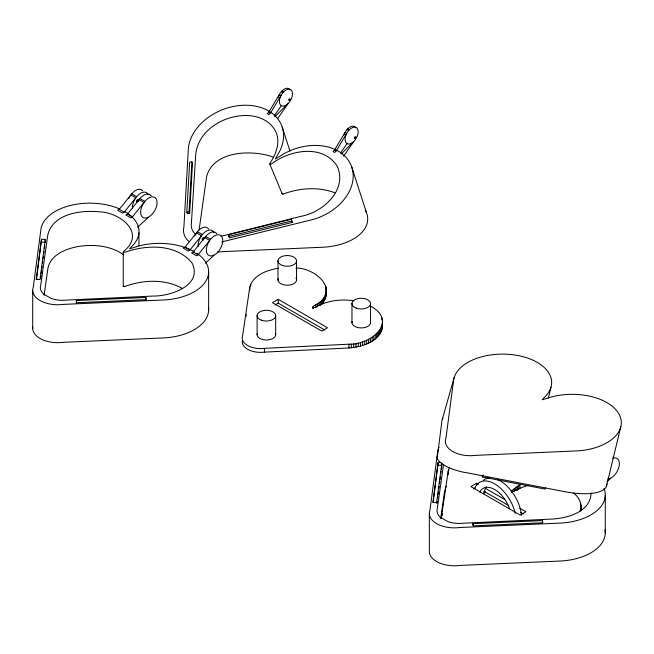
<?xml version="1.0" encoding="UTF-8"?>
<svg xmlns="http://www.w3.org/2000/svg" width="654" height="654" viewBox="0 0 654 654"><rect width="100%" height="100%" fill="white"/><g stroke="black" fill="none" stroke-linecap="round" stroke-linejoin="round"><path stroke-width="0.98" d="M123.246 252.003L123.492 251.52C146.758 232.963 119.772 212.395 99.58 211.847C80.941 209.909 52.868 213.523 47.767 235.113L40.695 285.348A20.993 12.115 0 0 0 43.671 294.128L51.086 298.404A20.985 12.115 0 0 0 66.283 300.121L153.306 296.041C169.934 296.352 203.092 285.618 192.137 263.186C176.441 243.566 146.455 244.514 124.8 252.346L123.246 252.003L123.246 286.141A0.85 0.49 0 0 0 124.129 286.624A1.676 0.965 0 0 0 124.8 286.477M242.299 340.848A18.328 10.578 0 0 0 264.429 352.13L348.942 347.985C362.406 346.972 382.386 340.996 382.435 324.58M573.574 493.075C579.199 497.146 582.959 504.921 579.73 511.616M295.927 268.083C313.945 267.502 340.186 288.921 317.484 303.906C310.421 306.8 312.571 309.759 317.787 306.047C328.709 300.325 341.535 299.041 353.626 300.717M321.555 300.456L321.555 304.249C325.422 300.521 326.935 295.028 326.321 289.771M186.823 212.166L189.66 162.167L191.916 161.881L192.48 163.337L189.635 213.343L187.387 213.629L186.823 212.166L189.071 211.888L189.635 213.343M189.071 211.888L191.916 161.881M191.442 222.507L195.685 155.333C197.524 129.68 225.892 113.698 249.705 115.676C259.712 116.559 270.077 121.227 275.097 130.334C281.057 141.051 276.364 153.78 270.028 163.148L269.8 164.064L282.119 193.682M41.48 239.258L36.183 279.372L40 279.536L45.298 239.429L41.48 239.258L36.583 279.209M40.532 278.367L40.924 275.359M41.194 273.356L41.586 270.347M41.856 268.344L42.118 266.333M42.518 263.333L42.78 261.322M43.18 258.314L43.442 256.311M43.843 253.302L44.104 251.299M44.505 248.291L44.766 246.28M440.984 462.501L438.123 462.37L432.825 502.485L436.635 502.656L441.802 463.547M433.218 502.321L438.123 462.37M436.905 503.49L437.166 501.487M437.567 498.479L437.828 496.476M438.098 494.465L438.491 491.456M438.891 488.448L439.153 486.445M439.553 483.437L439.815 481.434M440.085 479.423L440.477 476.414M440.878 473.406L441.139 471.403M441.409 469.4L441.802 466.392M44.088 295.371L47.767 269.244C49.851 254.872 65.956 248.733 78.505 246.427C93.808 244.114 110.755 245.659 123.671 254.823M443.559 464.258L437.33 508.469A20.993 12.115 0 0 0 440.305 517.249L447.72 521.524A20.985 12.115 0 0 0 462.926 523.241L549.94 519.153C565.955 518.687 590.488 512.63 591.077 493.042M440.731 518.483L444.409 492.364L446.126 486.298M278.391 268.271C267.151 270.094 253.36 274.868 249.812 286.959L242.609 335.747A18.328 10.578 0 0 0 264.429 348.337L348.942 344.192C370.213 345.549 399.234 321.376 370.368 306.023M245.994 316.642L246.288 314.648M441.172 518.679L448.227 470.88L449.135 468.15M442.202 515.499L442.496 513.513M548.354 398.073L550.97 387.258M606.503 486.061L620.793 426.768M545.55 487.712L545.174 489.11L482.439 476.97L482.995 474.869M442.292 419.435L454.129 377.685M268.859 112.096L279.356 94.552L280.999 95.5L270.503 113.044L268.966 114.581L267.322 113.633L268.859 112.096L270.503 113.044M334.554 150.019L345.042 132.484L346.685 133.432L336.197 150.968L334.652 152.505L333.009 151.556L334.554 150.019L336.197 150.968M274.247 115.889L281.621 105.294M277.876 118.3L288.185 103.479A9.287 5.363 -60 0 0 292.109 91.486A9.287 5.363 -60 0 0 283.689 91.813L282.046 90.865L281.294 91.683A9.287 5.363 -60 0 0 278.432 96.661M340.505 153.003L347.315 143.218M343.571 156.232L353.879 141.403A9.287 5.363 -60 0 0 357.803 129.41A9.287 5.363 -60 0 0 349.383 129.737L347.74 128.789L346.988 129.606A9.287 5.363 -60 0 0 343.947 135.125M519.971 488.17L519.971 484.377C499.337 499.779 520.461 486.723 528.35 485.513M142.637 190.747A11.617 6.703 -60 0 0 131.748 193.805L119.281 209.313L117.638 210.261L122.568 213.106L124.203 212.158L136.67 196.65A11.617 6.703 -60 0 1 148.262 194.778M150.559 195.162A11.617 6.703 -60 0 0 139.956 198.546L127.489 214.054L125.846 215.002L130.775 217.839L132.419 216.891L144.886 201.391A11.617 6.703 -60 0 1 156.797 200.459A11.617 6.703 -60 0 1 148.842 216.899L137.479 227.33M208.593 229.031A11.617 6.703 -60 0 0 197.443 231.729L184.976 247.237L183.333 248.185L188.254 251.03L189.897 250.081L202.364 234.573A11.617 6.703 -60 0 1 213.956 232.701M216.801 233.772A11.617 6.703 -60 0 0 205.65 236.47L193.183 251.978L191.54 252.926L196.47 255.771L198.113 254.823L210.58 239.315A11.617 6.703 -60 0 1 222.491 238.391A11.617 6.703 -60 0 1 214.537 254.823L205.34 263.227M288.185 103.479L287.392 104.199A9.287 5.363 -60 0 1 279.765 103.806A9.287 5.363 -60 0 1 282.937 92.631L283.689 91.813M353.879 141.403L353.086 142.131A9.287 5.363 -60 0 1 345.459 141.73A9.287 5.363 -60 0 1 348.631 130.555L349.383 129.737M274.844 116.772L287.392 104.199M341.233 154.001L353.086 142.131M607.043 481.606L611.171 477.935A11.617 6.703 -60 0 0 619.346 464.626A11.617 6.703 -60 0 0 612.708 458.258M278.236 299.336L272.489 302.655L321.752 331.104L327.507 327.785L278.236 299.336L278.236 303.129L324.866 330.057M274.95 305.026L278.236 303.129M478.409 484.279L476.652 483.265L470.905 486.584L520.175 515.025L525.922 511.706L519.758 508.15M473.365 488.955L475.008 488.007M124.8 286.485C143.259 279.724 165.086 278.678 182.621 288.586M221.003 236.298L301.216 216.261C322.929 212.395 347.961 189.693 337.162 166.165C322.765 143.692 289.534 149.962 271.287 164.072L269.816 164.113M228.614 234.704L291.357 219.278L291.913 220.741L292.166 222.458L229.431 237.876L228.614 234.704L229.178 236.159M228.867 236.421L291.61 221.003L292.166 222.458M221.641 241.955L309.113 220.455A49.124 36.354 -21.1 0 0 350.871 187.96A49.124 36.354 -21.1 0 0 336.401 150.142M76.355 300.529L145.834 297.472L146.12 299.671L76.649 302.728L76.355 300.529L76.355 303.374M472.997 523.641L542.468 520.584L542.763 522.783L473.283 525.849L472.997 523.641L472.997 525.538M41.48 242.103L45.298 242.274L45.298 239.429M438.123 465.215L441.941 465.386M272.971 156.993C252.092 149.504 213.425 150.453 206.615 176.662L199.544 226.897A20.936 12.083 0 0 0 199.241 229.946M335.036 192.832C318.547 186.545 300.006 187.878 283.648 193.895A1.676 0.965 0 0 1 282.969 194.017A0.85 0.49 0 0 1 282.054 193.502A1.782 1.03 0 0 1 282.217 193.216M281.294 91.683L282.937 92.631M346.988 129.606L348.631 130.555M282.087 193.502L282.969 194.009M131.748 193.805L136.67 196.65M139.956 198.546L144.886 201.391M197.443 231.729L202.364 234.573M205.65 236.47L210.58 239.315M119.281 209.313L124.203 212.158M127.489 214.054L132.419 216.891M184.976 247.237L189.897 250.081M193.183 251.978L198.113 254.823M485.448 488.342L504.806 499.517M484.565 491.628L508.321 505.346M520.641 512.45L523.282 513.979M124.121 286.599L123.246 286.092A1.782 1.03 0 0 1 123.279 285.953M351.566 166.5L366.395 212.452M282.234 127.146L289.935 151M482.194 476.096L482.439 476.97M291.357 219.278L291.61 221.003M326.321 293.564L326.019 286.992M605.269 495.38L605.269 533.312M580.924 506.106L580.924 509.899L580.621 503.327M580.85 504.708L580.85 510.341M580.629 508.886L580.629 510.782M542.468 520.584L542.468 522.481M518.745 485.579L518.745 489.372M517.379 486.731L517.379 490.525M515.9 487.827L515.9 490.672M514.306 488.873L514.306 491.718M511.82 490.418L511.82 492.315M511.624 490.631L511.624 492.527M476.652 483.265L476.652 485.162M448.611 469.507L448.611 471.403M448.227 470.88L448.227 474.673M429.343 513.88L429.343 551.812A24.999 14.437 0 0 0 459.778 565.44L558.312 561.107A49.124 28.359 0 0 0 604.999 529.748M382.435 320.787L382.435 327.368M382.206 324.956L382.206 328.749M381.822 318.024L381.822 319.92M381.83 326.338L381.83 330.131M381.307 327.695L381.307 331.488M380.636 329.036L380.636 332.829M379.819 330.344L379.819 334.137M378.862 331.619L378.862 335.412M377.775 332.861L377.775 336.655M376.549 334.063L376.549 337.856M375.192 335.216L375.192 339.009M373.712 336.32L373.712 340.113M372.118 337.366L372.118 341.159M370.54 303.44L370.54 322.741M370.417 338.347L370.417 342.14M368.603 339.271L368.603 343.064M366.698 340.129L366.698 343.922M364.703 340.914L364.703 344.699M362.627 341.617L362.627 345.41M360.485 342.255L360.485 346.048M358.269 342.81L358.269 346.604M355.997 343.276L355.997 347.07M353.683 343.669L353.683 347.462M351.966 303.44L351.966 322.741M351.329 343.971L351.329 347.764M348.942 344.192L348.942 347.985M326.248 288.381L326.24 294.962M326.011 292.551L326.011 296.344M325.643 285.618L325.643 287.515M325.635 293.932L325.635 297.717M325.103 295.289L325.103 299.082M324.433 296.622L324.433 300.415M323.607 297.938L323.607 301.731M322.651 299.213L322.651 303.006M320.321 301.649L320.321 305.443M318.964 302.802L318.964 305.647M317.484 303.906L317.484 306.751M315.89 304.952L315.89 307.789M313.405 306.497L313.405 308.394M313.209 306.71L313.209 308.606M313.037 306.93L313.037 308.827M296.556 260.717L296.556 280.018M277.983 260.717L277.983 280.018M275.677 315.49L275.677 334.791M264.437 348.353L264.437 352.146M257.112 315.49L257.112 334.791M250.719 284.228L250.719 286.125M249.812 286.959L249.812 289.804M208.634 272.268L208.634 310.192M145.834 297.472L145.834 300.309M138.967 232.767L138.967 245.741M32.7 290.768L32.7 328.692M610.656 478.213A11.617 6.703 -60 0 1 607.68 479.055M613.182 456.525A11.617 6.703 -60 0 1 613.444 456.893M439.096 447.246A49.124 28.359 0 0 0 437.444 453.394L429.931 510.284A24.999 14.437 0 0 0 459.778 527.516L558.312 523.175A49.124 28.359 0 0 0 603.961 488.309M443.011 418.159A49.124 16.955 14.9 0 0 441.842 421.519L437.526 455.617A24.999 8.625 14.9 0 0 467.373 472.85L562.71 491.301A49.124 16.955 14.9 0 0 606.806 483.944M479.742 492.209A23.225 13.276 59.7 0 1 494.203 489.266A23.225 13.276 59.7 0 1 509.384 508.338M474.739 488.489A30.19 17.257 59.7 0 1 495.348 484.287A30.19 17.257 59.7 0 1 515.254 513.464M483.306 480.494A30.19 17.257 59.7 0 1 489.257 477.886M498.078 479.709A30.19 17.257 59.7 0 1 521.434 515.311M483.911 494.064A23.225 13.276 59.7 0 1 486.617 486.829M485.391 491.898A9.287 5.363 0 0 1 483.658 491.767M214.022 255.101A11.617 6.703 -60 0 1 206.648 252.542A11.617 6.703 -60 0 1 209.705 240.459L204.784 237.615A11.617 6.703 -60 0 0 203.983 238.833M203.28 240.108A11.617 6.703 -60 0 1 203.623 239.462M194.753 236.02A11.617 6.703 -60 0 1 196.568 232.873L201.497 235.718A11.617 6.703 -60 0 0 198.178 246.493M148.327 217.177A11.617 6.703 -60 0 1 140.953 214.61A11.617 6.703 -60 0 1 144.011 202.527L139.089 199.683A11.617 6.703 -60 0 0 137.929 201.53M150.845 195.489A11.617 6.703 -60 0 1 151.107 195.848M128.773 198.751A11.617 6.703 -60 0 1 129.059 198.088M129.378 197.434A11.617 6.703 -60 0 1 130.874 194.941L135.803 197.786A11.617 6.703 -60 0 0 132.484 208.561M32.798 326.886A24.999 14.437 0 0 0 63.144 342.328L161.669 337.987A49.124 28.359 0 0 0 208.364 306.636M124.62 211.463A49.124 28.359 0 0 1 131.855 246.264L129.59 248.806L133.988 247.498A49.124 28.359 0 0 1 194.254 251.676M119.657 208.961A49.124 28.359 0 0 0 69.054 205.838A49.124 28.359 0 0 0 40.801 230.282L33.289 287.163A24.999 14.437 0 0 0 63.144 304.404L161.669 300.063A49.124 28.359 0 0 0 204.596 282.994A49.124 28.359 0 0 0 196.772 253.245M365.112 209.885A49.124 28.359 0 0 1 320.738 247.318L222.213 251.659A24.999 14.437 0 0 1 217.545 251.994M335.477 149.692A49.124 36.354 -21.1 0 0 279.52 156.486L275.326 158.987L277.386 155.251A49.124 36.354 -21.1 0 0 248.357 105.294A49.124 36.354 -21.1 0 0 188.246 150.673L183.929 226.652A24.999 18.5 -21.1 0 0 189.063 241.555M195.816 234.402A20.961 15.508 -21.1 0 1 191.458 222.507M347.74 128.789A9.287 5.363 -60 0 1 355.833 127.783M282.046 90.865A9.287 5.363 -60 0 1 290.139 89.86M278.105 97.724A9.287 5.363 -60 0 1 278.261 97.193M275.645 334.112A9.287 5.363 0 0 1 265.81 339.974A9.287 5.363 0 0 1 257.324 333.45M296.009 278.04A9.287 5.363 0 0 1 287.564 285.218A9.287 5.363 0 0 1 278.351 278.359M370.507 322.062A9.287 5.363 0 0 1 360.673 327.924A9.287 5.363 0 0 1 352.187 321.4M453.467 381.233L445.954 438.115A24.999 14.437 0 0 0 475.801 455.348L574.335 451.015A49.124 28.359 0 0 0 619.183 414.423A49.124 28.359 0 0 0 546.654 398.441L542.256 399.749L544.512 397.215A49.124 28.359 0 0 0 516.84 355.335A49.124 28.359 0 0 0 453.467 381.233M203.239 239.568A1.234 0.711 -60 0 0 203.672 237.647A1.234 0.711 -60 0 0 202.2 238.898A1.234 0.711 -60 0 0 203.239 239.568M137.544 201.645A1.234 0.711 -60 0 0 137.978 199.715A1.234 0.711 -60 0 0 136.506 200.966A1.234 0.711 -60 0 0 137.544 201.645M355.187 138.256A0.989 0.572 -60 0 0 355.572 136.711A0.989 0.572 -60 0 0 354.386 137.675A0.989 0.572 -60 0 0 355.187 138.256M289.493 100.324A0.989 0.572 -60 0 0 289.877 98.779A0.989 0.572 -60 0 0 288.692 99.743A0.989 0.572 -60 0 0 289.493 100.324M261.502 320.215A9.287 5.363 0 0 0 275.677 315.825A9.287 5.363 0 0 0 262.001 310.928A9.287 5.363 0 0 0 261.502 320.215M282.373 265.45A9.287 5.363 0 0 0 296.556 261.06A9.287 5.363 0 0 0 282.88 256.164A9.287 5.363 0 0 0 282.373 265.45M356.356 308.165A9.287 5.363 0 0 0 370.54 303.775A9.287 5.363 0 0 0 356.863 298.878A9.287 5.363 0 0 0 356.356 308.165"/></g></svg>
